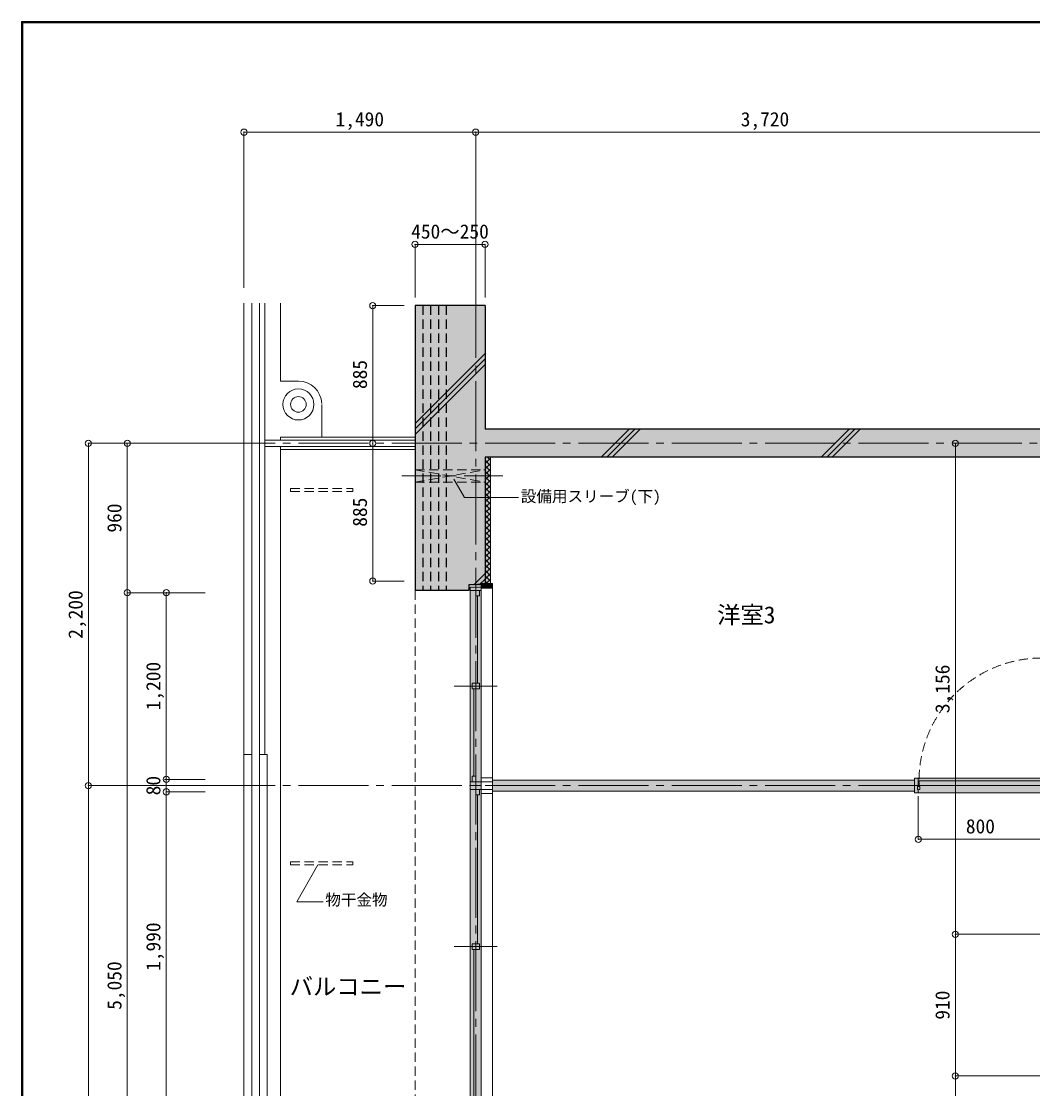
# Model space of a CAD drawing. Units: millimetres at full size, sheet at 1:50. Extents: x -9674 to 9699, y -6794 to 6791.
# Drawn here: x -9674 to -3172, y -69 to 6791 of the extents above; entities that cross this region are included whole.
import ezdxf
from ezdxf.enums import TextEntityAlignment as Align

# ---------------------------------------------------------------- set-up
doc = ezdxf.new("R2010")
doc.units = ezdxf.units.MM
doc.header["$LTSCALE"] = 50
doc.header["$PDMODE"] = 32
doc.header["$PDSIZE"] = 40
for name, pattern in [('CHAIN1', [8, 5, -1, 1, -1]), ('CHAIN2', [12, 9, -1, 1, -1]), ('DASHED1', [1.8, 1.2, -0.6])]:
    doc.linetypes.add(name, pattern=pattern)
for name, color, linetype, lineweight in [('0-0_図面枠', 7, 'Continuous', 9), ('1-0_芯', 7, 'CHAIN2', 9), ('1-1_躯体', 2, 'Continuous', 25), ('1-2_間仕切', 3, 'Continuous', 18), ('1-3_建具', 3, 'Continuous', 18), ('1-6_ﾊﾞﾙｺﾆｰ・階段', 4, 'Continuous', 9), ('1-7_その他', 7, 'DASHED1', 9), ('1-8_ハッチ', 4, 'Continuous', 9), ('1-A_文字', 7, 'Continuous', 9), ('1-B_寸法', 7, 'Continuous', 9), ('1-C_梁', 7, 'DASHED1', 9)]:
    doc.layers.add(name, color=color, linetype=linetype, lineweight=lineweight)
for name, color, linetype in [('4-0', 1, 'Continuous'), ('4-1', 2, 'Continuous'), ('4-2', 4, 'Continuous'), ('4-F', 4, 'Continuous')]:
    doc.layers.add(name, color=color, linetype=linetype)
doc.styles.add('ＭＳ ゴシック', font='')
doc.styles.get('ＭＳ ゴシック').set_extended_font_data('MS Gothic')

msp = doc.modelspace()

# ---------------------------------------------------------------- linework, layer by layer
at = {"layer": '0-0_図面枠'}
for p, q in [((-9673.92, 6791.43), (-9673.92, -6793.93)), ((-9672.16, 6789.66), (-9672.16, -6792.16)), ((9697.16, 6789.66), (-9672.16, 6789.66)), ((-9670.4, 6787.9), (-9670.4, -6790.4)), ((9695.4, 6787.9), (-9670.4, 6787.9)), ((-9668.64, -6788.64), (-9668.64, 6786.14)), ((-9668.64, 6786.14), (9693.64, 6786.14)), ((-9666.87, 6784.38), (-9666.87, -6786.88)), ((9691.87, 6784.38), (-9666.87, 6784.38)), ((-9665.11, 6782.61), (-9665.11, -6785.11)), ((9690.11, 6782.61), (-9665.11, 6782.61)), ((-9663.35, 6780.85), (-9663.35, -6783.35)), ((9688.35, 6780.85), (-9663.35, 6780.85))]:
    msp.add_line(p, q, dxfattribs=at)
msp.add_lwpolyline([(9698.92, -6793.93), (9698.92, 6791.43), (-9673.92, 6791.43)], dxfattribs=at)
at = {"layer": '1-0_芯'}
for p, q in [((-6752.5, 5079.12), (-6752.5, -3890.88)), ((-8492.5, 4079.12), (8517.5, 4079.12)), ((-8492.5, 1879.12), (-3032.5, 1879.12))]:
    msp.add_line(p, q, dxfattribs=at)
at = {"layer": '1-1_躯体'}
for p, q in [((-6692.5, 4964.12), (-7142.5, 4964.12)), ((-7142.5, 4964.12), (-7142.5, 3134.12)), ((-6692.5, 4964.12), (-6692.5, 4169.12)), ((-3092.5, 4169.12), (-6692.5, 4169.12)), ((-3092.5, 3989.12), (-6692.5, 3989.12)), ((-6692.5, 3989.12), (-6692.5, 3179.12)), ((-6717.5, 3169.12), (-6797.5, 3169.12)), ((-6797.5, 3169.12), (-6797.5, 3134.12)), ((-6797.5, 3134.12), (-7142.5, 3134.12))]:
    msp.add_line(p, q, dxfattribs=at)
at = {"layer": '1-1_躯体', "linetype": 'DASHED1'}
for p, q in [((-7092.5, 4964.12), (-7092.5, 3134.12)), ((-7042.5, 4964.12), (-7042.5, 3134.12)), ((-6992.5, 4964.12), (-6992.5, 3134.12)), ((-6942.5, 4964.12), (-6942.5, 3134.12))]:
    msp.add_line(p, q, dxfattribs=at)
at = {"layer": '1-2_間仕切'}
for p, q in [((-6645.5, 1914.12), (-3932.5, 1914.12)), ((-6645.5, 1844.12), (-3932.5, 1844.12))]:
    msp.add_line(p, q, dxfattribs=at)
at = {"layer": '1-3_建具', "color": 7, "lineweight": 9}
for p, q in [((-6787.5, 3154.12), (-6787.5, 3119.12)), ((-6787.5, 3154.12), (-6717.5, 3154.12)), ((-6717.5, 3134.12), (-6787.5, 3134.12)), ((-6787.5, 3119.12), (-6787.5, 1919.12)), ((-6717.5, 3119.12), (-6717.5, 3154.12)), ((-6717.5, 3119.12), (-6717.5, 1919.12)), ((-6645.5, -1960.88), (-6645.5, 3149.12)), ((-6890.98, 2519.12), (-6614.02, 2519.12)), ((-6717.5, 1929.12), (-6645.5, 1929.12)), ((-3107.5, 1926.62), (-3907.5, 1926.62)), ((-6787.5, 1919.12), (-6787.5, 1839.12)), ((-6717.5, 1904.12), (-6787.5, 1904.12)), ((-6787.5, 1879.12), (-6717.5, 1879.12)), ((-6717.5, 1854.12), (-6787.5, 1854.12)), ((-6717.5, 1839.12), (-6717.5, 1919.12)), ((-6717.5, 1904.12), (-6645.5, 1904.12)), ((-6717.5, 1854.12), (-6645.5, 1854.12)), ((-6787.5, 1839.12), (-6787.5, -150.88)), ((-6717.5, 1839.12), (-6717.5, -150.88)), ((-6717.5, 1829.12), (-6645.5, 1829.12)), ((-3907.5, 1831.62), (-3107.5, 1831.62)), ((-6890.98, 844.12), (-6614.02, 844.12))]:
    msp.add_line(p, q, dxfattribs=at)
at = {"layer": '1-3_建具'}
for p, q in [((-6752.5, 3099.12), (-6752.5, 3134.12)), ((-6728.5, 3099.12), (-6752.5, 3099.12)), ((-6740.5, 3099.12), (-6740.5, 2536.62)), ((-6728.5, 3099.12), (-6728.5, 3134.12)), ((-6776.5, 2501.62), (-6776.5, 2536.62)), ((-6728.5, 2501.62), (-6776.5, 2501.62)), ((-6764.5, 2501.62), (-6764.5, 1939.12)), ((-6752.5, 2501.62), (-6752.5, 2536.62)), ((-6752.5, 1939.12), (-6776.5, 1939.12)), ((-6776.5, 1939.12), (-6776.5, 1904.12)), ((-6752.5, 1939.12), (-6752.5, 1904.12)), ((-3907.5, 1926.62), (-3932.5, 1926.62)), ((-3932.5, 1926.62), (-3932.5, 1831.62)), ((-3907.5, 1874.12), (-3907.5, 1926.62)), ((-6752.5, 1819.12), (-6752.5, 1854.12)), ((-6728.5, 1819.12), (-6728.5, 1854.12)), ((-3912.5, 1874.12), (-3912.5, 1854.12)), ((-3912.5, 1874.12), (-3897.5, 1874.12)), ((-3912.5, 1854.12), (-3897.5, 1854.12)), ((-3907.5, 1854.12), (-3907.5, 1831.62)), ((-3902.5, 1909.12), (-3902.5, 1879.12)), ((-3112.5, 1909.12), (-3902.5, 1909.12)), ((-3902.5, 1879.12), (-3112.5, 1879.12)), ((-3897.5, 1874.12), (-3897.5, 1854.12)), ((-6728.5, 1819.12), (-6752.5, 1819.12)), ((-6740.5, 1819.12), (-6740.5, 861.62)), ((-3907.5, 1831.62), (-3932.5, 1831.62)), ((-6776.5, 826.62), (-6776.5, 861.62)), ((-6728.5, 826.62), (-6776.5, 826.62)), ((-6764.5, 826.62), (-6764.5, -130.88)), ((-6752.5, 826.62), (-6752.5, 861.62))]:
    msp.add_line(p, q, dxfattribs=at)
for points in [[(-6645.5, 3179.12), (-6645.5, 3149.12), (-6717.5, 3149.12)], [(-6645.5, 3179.12), (-6717.5, 3179.12), (-6717.5, 3149.12)], [(-6728.5, 2501.62), (-6728.5, 2536.62), (-6776.5, 2536.62)], [(-6728.5, 826.62), (-6728.5, 861.62), (-6776.5, 861.62)]]:
    msp.add_lwpolyline(points, dxfattribs=at)
at = {"layer": '1-3_建具', "color": 7, "linetype": 'DASHED1', "lineweight": 9}
msp.add_arc((-3112.5, 1909.12), 790, 90, 180, dxfattribs=at)
at = {"layer": '1-6_ﾊﾞﾙｺﾆｰ・階段', "color": 7}
for p, q in [((-8242.5, -2064.88), (-8242.5, 4979.12)), ((-8192.5, -2049.52), (-8192.5, 4979.12)), ((-8142.5, -2034.17), (-8142.5, 4979.12)), ((-8107.5, 2079.12), (-8107.5, 4979.12)), ((-7142.5, 4099.12), (-8107.5, 4099.12)), ((-7142.5, 4059.12), (-8107.5, 4059.12)), ((-8192.5, 2079.12), (-8242.5, 2079.12)), ((-8092.5, 2079.12), (-8142.5, 2079.12)), ((-8092.5, -1840.88), (-8092.5, 2079.12))]:
    msp.add_line(p, q, dxfattribs=at)
at = {"layer": '1-6_ﾊﾞﾙｺﾆｰ・階段'}
for p, q in [((-8007.5, 4479.12), (-8007.5, 4979.12)), ((-7892.5, 4479.12), (-8007.5, 4479.12)), ((-7742.5, 4329.12), (-7742.5, 4119.12)), ((-7142.5, 4119.12), (-8007.5, 4119.12)), ((-8007.5, 4119.12), (-8007.5, 4099.12)), ((-8007.5, 4059.12), (-8007.5, -1992.71)), ((-7142.5, 4039.12), (-8007.5, 4039.12))]:
    msp.add_line(p, q, dxfattribs=at)
msp.add_circle((-7892.5, 4329.12), 100, dxfattribs=at)
at = {"layer": '1-6_ﾊﾞﾙｺﾆｰ・階段', "color": 7}
msp.add_circle((-7892.5, 4329.12), 50, dxfattribs=at)
at = {"layer": '1-6_ﾊﾞﾙｺﾆｰ・階段'}
msp.add_arc((-7892.5, 4329.12), 150, 2.22671, 90, dxfattribs=at)
at = {"layer": '1-7_その他', "linetype": 'CHAIN1'}
msp.add_line((-6577.5, 3869.12), (-7242.5, 3869.12), dxfattribs=at)
at = {"layer": '1-7_その他'}
for p, q in [((-7142.5, 3909.12), (-6692.5, 3829.12)), ((-7142.5, 3829.12), (-6692.5, 3909.12)), ((-7142.5, 3909.12), (-6692.5, 3909.12)), ((-7942.5, 3789.12), (-7542.5, 3789.12)), ((-7942.5, 3769.12), (-7942.5, 3789.12)), ((-7142.5, 3829.12), (-6692.5, 3829.12)), ((-7942.5, 1389.12), (-7542.5, 1389.12)), ((-7942.5, 1369.12), (-7942.5, 1389.12))]:
    msp.add_line(p, q, dxfattribs=at)
for points in [[(-7942.5, 3769.12), (-7542.5, 3769.12), (-7542.5, 3789.12)], [(-7942.5, 1369.12), (-7542.5, 1369.12), (-7542.5, 1389.12)]]:
    msp.add_lwpolyline(points, dxfattribs=at)
at = {"layer": '1-8_ハッチ'}
for p, q in [((-7142.5, 4206.56), (-6692.5, 4656.56)), ((-7142.5, 4171.21), (-6692.5, 4621.21)), ((-7142.5, 4135.85), (-6692.5, 4585.85)), ((-5945.73, 3989.12), (-5765.73, 4169.12)), ((-5910.37, 3989.12), (-5730.37, 4169.12)), ((-5875.02, 3989.12), (-5695.02, 4169.12)), ((-4531.52, 3989.12), (-4351.52, 4169.12)), ((-4496.16, 3989.12), (-4316.16, 4169.12)), ((-4460.81, 3989.12), (-4280.81, 4169.12)), ((-6692.5, 3984.81), (-6688.19, 3989.12)), ((-6692.5, 3949.46), (-6657.5, 3984.46)), ((-6676.13, 3989.12), (-6657.5, 3970.49)), ((-6657.5, 3989.12), (-6657.5, 3179.12)), ((-6692.5, 3970.14), (-6657.5, 3935.14)), ((-6692.5, 3914.1), (-6657.5, 3949.1)), ((-6692.5, 3934.78), (-6657.5, 3899.78)), ((-6692.5, 3878.75), (-6657.5, 3913.75)), ((-6692.5, 3899.43), (-6657.5, 3864.43)), ((-6692.5, 3843.39), (-6657.5, 3878.39)), ((-6692.5, 3864.07), (-6657.5, 3829.07)), ((-6692.5, 3808.04), (-6657.5, 3843.04)), ((-6692.5, 3828.72), (-6657.5, 3793.72)), ((-6692.5, 3772.68), (-6657.5, 3807.68)), ((-6692.5, 3793.36), (-6657.5, 3758.36)), ((-6692.5, 3737.32), (-6657.5, 3772.32)), ((-6692.5, 3758.01), (-6657.5, 3723.01)), ((-6692.5, 3701.97), (-6657.5, 3736.97)), ((-6692.5, 3722.65), (-6657.5, 3687.65)), ((-6692.5, 3666.61), (-6657.5, 3701.61)), ((-6692.5, 3687.3), (-6657.5, 3652.3)), ((-6692.5, 3631.26), (-6657.5, 3666.26)), ((-6692.5, 3651.94), (-6657.5, 3616.94)), ((-6692.5, 3595.9), (-6657.5, 3630.9)), ((-6692.5, 3616.59), (-6657.5, 3581.59)), ((-6692.5, 3560.55), (-6657.5, 3595.55)), ((-6692.5, 3581.23), (-6657.5, 3546.23)), ((-6692.5, 3525.19), (-6657.5, 3560.19)), ((-6692.5, 3545.87), (-6657.5, 3510.87)), ((-6692.5, 3489.84), (-6657.5, 3524.84)), ((-6692.5, 3510.52), (-6657.5, 3475.52)), ((-6692.5, 3454.48), (-6657.5, 3489.48)), ((-6692.5, 3475.16), (-6657.5, 3440.16)), ((-6692.5, 3419.13), (-6657.5, 3454.13)), ((-6692.5, 3439.81), (-6657.5, 3404.81)), ((-6692.5, 3383.77), (-6657.5, 3418.77)), ((-6692.5, 3404.45), (-6657.5, 3369.45)), ((-6692.5, 3348.42), (-6657.5, 3383.42)), ((-6692.5, 3369.1), (-6657.5, 3334.1)), ((-6692.5, 3313.06), (-6657.5, 3348.06)), ((-6692.5, 3333.74), (-6657.5, 3298.74)), ((-6692.5, 3277.71), (-6657.5, 3312.71)), ((-6692.5, 3298.39), (-6657.5, 3263.39)), ((-6765.73, 3169.12), (-6692.5, 3242.35)), ((-6692.5, 3242.35), (-6657.5, 3277.35)), ((-6692.5, 3263.03), (-6657.5, 3228.03)), ((-6692.5, 3206.99), (-6657.5, 3241.99)), ((-6692.5, 3227.68), (-6657.5, 3192.68)), ((-6730.37, 3169.12), (-6692.5, 3206.99)), ((-6692.5, 3192.32), (-6679.3, 3179.12)), ((-6685.02, 3179.12), (-6657.5, 3206.64)), ((-6800.73, 3134.12), (-6797.5, 3137.35))]:
    msp.add_line(p, q, dxfattribs=at)
at = {"layer": '1-A_文字'}
for p, q in [((-6893.5, 3849.61), (-6824.36, 3729.87)), ((-6824.36, 3729.87), (-6476.53, 3729.87)), ((-7767.2, 1369.12), (-7903.72, 1132.67)), ((-7903.72, 1132.67), (-7733.31, 1132.67))]:
    msp.add_line(p, q, dxfattribs=at)
at = {"layer": '1-B_寸法'}
for p, q in [((-8242.5, 5079.12), (-8242.5, 6079.12)), ((-8242.5, 6079.12), (-6752.5, 6079.12)), ((-6752.5, 5079.12), (-6752.5, 6079.12)), ((-6752.5, 6079.12), (-3032.5, 6079.12)), ((-7142.5, 5357.53), (-6692.5, 5357.53)), ((-7142.5, 5357.53), (-7142.5, 5017.33)), ((-6692.5, 5357.53), (-6692.5, 5017.33)), ((-7414.41, 4964.12), (-7211.65, 4964.12)), ((-7414.41, 4079.12), (-7414.41, 4964.12)), ((-9242.5, 4079.12), (-8492.5, 4079.12)), ((-9242.5, 4079.12), (-9242.5, 1879.12)), ((-8992.5, 3119.12), (-8992.5, 4079.12)), ((-8742.5, 4079.12), (-8752.5, 4079.12)), ((-7414.41, 3194.12), (-7414.41, 4079.12)), ((-3668.81, 923.12), (-3668.81, 4079.12)), ((-7414.41, 3194.12), (-7211.65, 3194.12)), ((-8992.5, -1930.88), (-8992.5, 3119.12)), ((-8992.5, 3119.12), (-8492.5, 3119.12)), ((-8742.5, 3119.12), (-8752.5, 3119.12)), ((-8742.5, 1919.12), (-8742.5, 3119.12)), ((-9242.5, 1879.12), (-8492.5, 1879.12)), ((-9242.5, 1879.12), (-9242.5, -2890.88)), ((-8742.5, 1919.12), (-8752.5, 1919.12)), ((-8742.5, 1919.12), (-8492.5, 1919.12)), ((-8742.5, 1839.12), (-8742.5, 1919.12)), ((-8742.5, 1839.12), (-8492.5, 1839.12)), ((-8742.5, -150.88), (-8742.5, 1839.12)), ((-3907.5, 1811.61), (-3907.5, 1534.12)), ((-3668.81, 13.12), (-3668.81, 923.12)), ((-3097.51, 923.12), (-3668.81, 923.12)), ((-3097.51, 13.12), (-3668.81, 13.12)), ((-3668.81, -2890.88), (-3668.81, 13.12))]:
    msp.add_line(p, q, dxfattribs=at)
msp.add_lwpolyline([(-3107.5, 1811.61), (-3107.5, 1534.12), (-3907.5, 1534.12)], dxfattribs=at)
at = {"layer": '1-B_寸法', "color": 3}
for p in [(-8242.5, 6079.12), (-6752.5, 6079.12), (-7142.5, 5357.53), (-6692.5, 5357.53), (-7414.41, 4964.12), (-9242.5, 4079.12), (-8992.5, 4079.12), (-7414.41, 4079.12), (-3668.81, 4079.12), (-7414.41, 3194.12), (-8992.5, 3119.12), (-8742.5, 3119.12), (-8742.5, 1919.12), (-9242.5, 1879.12), (-8742.5, 1839.12), (-3907.5, 1534.12), (-3668.81, 923.12), (-3668.81, 13.12)]:
    msp.add_point(p, dxfattribs=at)
at = {"layer": '1-C_梁'}
msp.add_line((-7142.5, 3134.12), (-7142.5, -1945.88), dxfattribs=at)
at = {"layer": '4-0'}
for points in [[(-6717.5, 3179.12), (-6692.5, 4964.12), (-7142.5, 4964.12)], [(-6717.5, 3179.12), (-7142.5, 4964.12), (-7142.5, 3134.12)], [(-6717.5, 3179.12), (-6692.5, 4169.12), (-6692.5, 4964.12)], [(-6717.5, 3179.12), (-6692.5, 3179.12), (-6692.5, 4169.12)], [(-6692.5, 4169.12), (-6692.5, 3989.12), (-3092.5, 4169.12), (-3092.5, 3989.12)], [(-6717.5, 3179.12), (-7142.5, 3134.12), (-6797.5, 3169.12)], [(-7142.5, 3134.12), (-6797.5, 3134.12), (-6797.5, 3169.12)], [(-6797.5, 3169.12), (-6717.5, 3169.12), (-6717.5, 3179.12)]]:
    msp.add_solid(points, dxfattribs=at)
at = {"layer": '4-1'}
msp.add_solid([(-6787.5, 3154.12), (-6717.5, 3154.12), (-6787.5, -1965.88), (-6717.5, -1965.88)], dxfattribs=at)
at = {"layer": '4-2'}
for points in [[(-3932.5, 1926.62), (-3932.5, 1831.62), (-3072.5, 1926.62), (-3072.5, 1831.62)], [(-6645.5, 1914.12), (-6645.5, 1844.12), (-3932.5, 1914.12), (-3932.5, 1844.12)]]:
    msp.add_solid(points, dxfattribs=at)
at = {"layer": '4-F'}
for points in [[(-6657.5, 3179.12), (-6657.5, 3989.12), (-6692.5, 3989.12)], [(-6657.5, 3179.12), (-6692.5, 3989.12), (-6692.5, 3179.12)], [(-6717.5, 3179.12), (-6717.5, 3149.12), (-6645.5, 3149.12)], [(-6717.5, 3179.12), (-6645.5, 3149.12), (-6645.5, 3179.12)]]:
    msp.add_solid(points, dxfattribs=at)

# ---------------------------------------------------------------- texts
at = {"layer": '1-A_文字', "style": 'ＭＳ ゴシック'}
for s, height, p in [('設備用スリーブ(下)', 73.31, (-6462.42, 3679.8)), ('洋室3', 110, (-5200.56, 2888.69)), ('物干金物', 73.31, (-7719.5, 1086.28)), ('バルコニー', 110, (-7948.89, 499.52))]:
    msp.add_text(s, height=height, dxfattribs=at).set_placement(p, align=Align.BOTTOM_LEFT)
at = {"layer": '1-B_寸法', "style": 'ＭＳ ゴシック'}
for s, p in [('1,490', (-7653.75, 6089.12)), ('3,720', (-5048.75, 6089.12)), ('450～250', (-7167.5, 5367.53)), ('800', (-3601.25, 1544.12))]:
    msp.add_text(s, height=91.64, dxfattribs=at).set_placement(p, align=Align.BOTTOM_LEFT)
for s, p in [('885', (-7424.41, 4427.87)), ('885', (-7424.41, 3542.87)), ('960', (-9002.5, 3505.37)), ('2,200', (-9252.5, 2822.87)), ('1,200', (-8752.5, 2362.87)), ('3,156', (-3678.81, 2344.87)), ('80', (-8752.5, 1816.62)), ('1,990', (-8752.5, 687.87)), ('5,050', (-9002.5, 437.87)), ('910', (-3678.81, 374.37))]:
    msp.add_text(s, height=91.64, rotation=90, dxfattribs=at).set_placement(p, align=Align.BOTTOM_LEFT)

doc.saveas('drawing.dxf')
